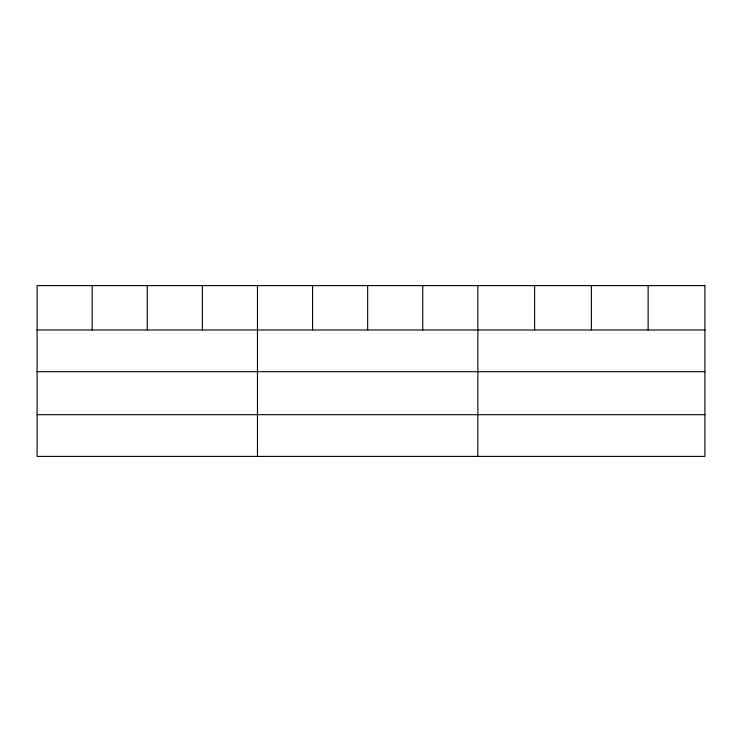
<?xml version="1.0" encoding="UTF-8"?>
<svg xmlns="http://www.w3.org/2000/svg" width="742" height="742" viewBox="0 0 742 742"><rect width="100%" height="100%" fill="white"/><g stroke="black" fill="none" stroke-linecap="round" stroke-linejoin="round"><path stroke-width="1.11" d="M37.1 329.967L704.9 329.967M37.1 371.696L704.9 371.696M37.1 414.685L704.9 414.685M648.137 285.596L648.137 329.967M591.374 285.596L591.374 329.967M534.611 285.596L534.611 329.967M477.848 285.596L477.848 456.404M422.755 285.596L422.755 329.967M367.661 285.596L367.661 329.967M312.567 285.596L312.567 329.967M257.474 285.596L257.474 456.404M202.38 285.596L202.38 329.967M147.287 285.596L147.287 329.967M92.194 285.596L92.194 329.967M704.9 285.596L37.1 285.596L37.1 456.404L704.9 456.404L704.9 285.596"/></g></svg>
